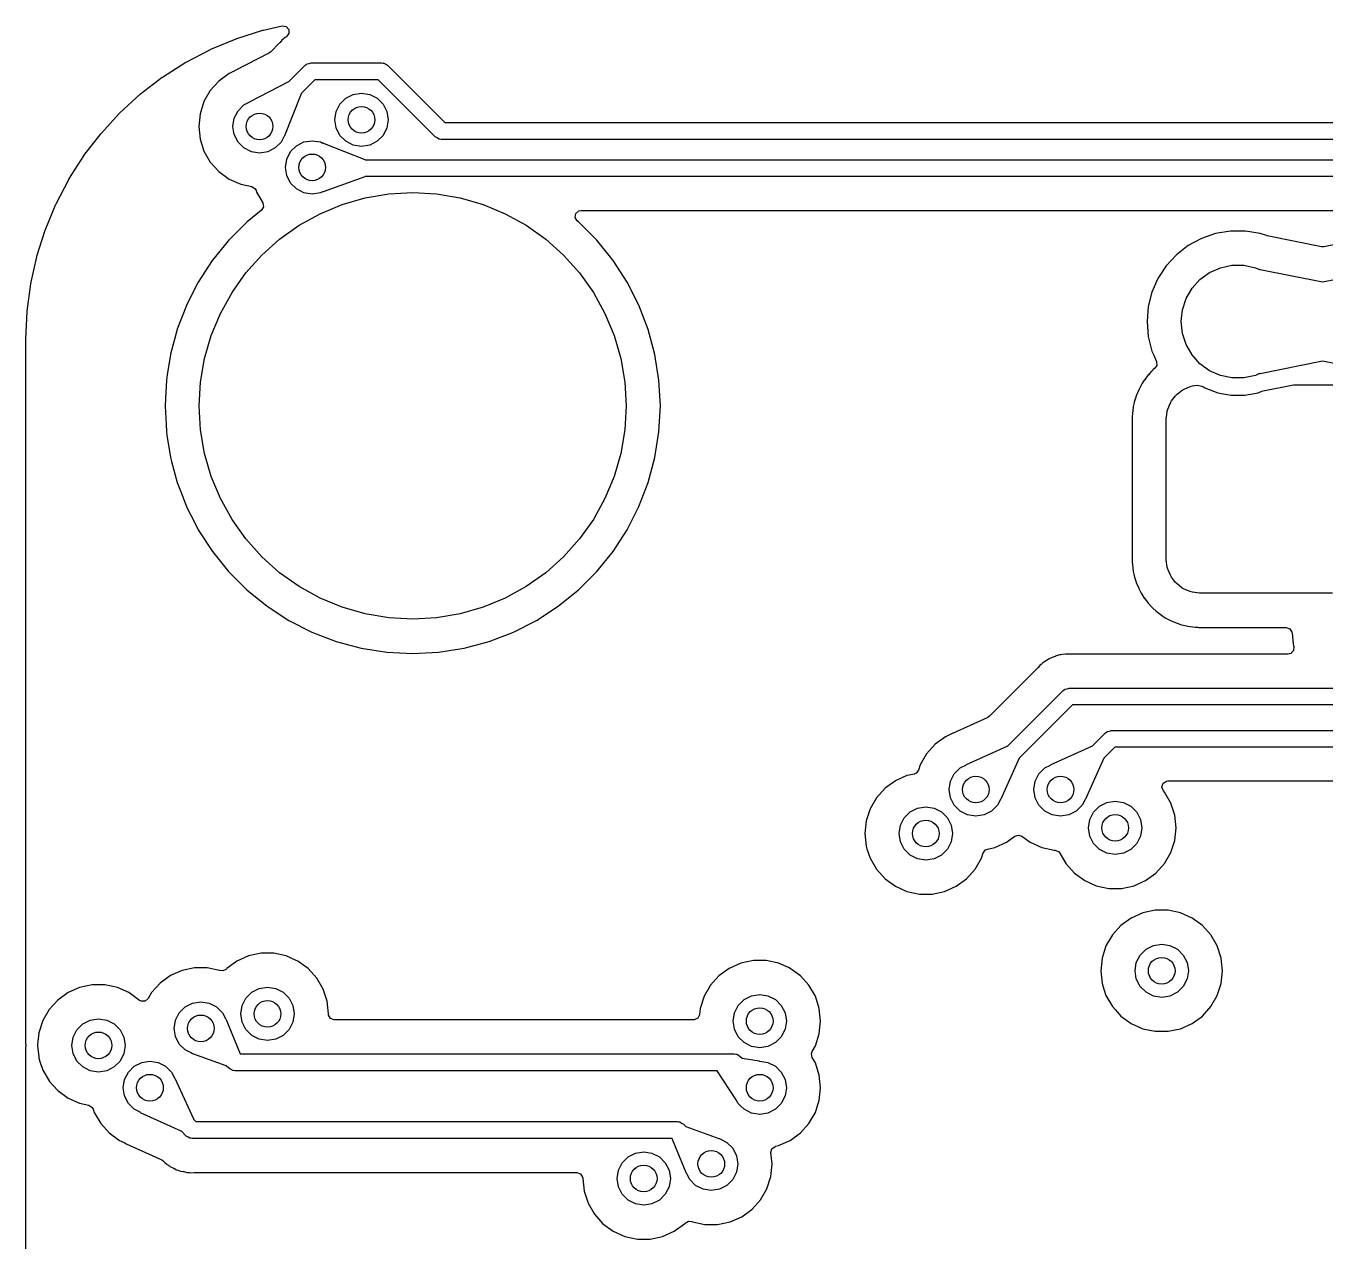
# Model space of a CAD drawing. Extents: x 106.8 to 191.4, y -142.2 to -57.6.
# Drawn here: x 106.76 to 126.24, y -75.93 to -57.71 of the extents above; entities that cross this region are included whole.
import ezdxf

# ---------------------------------------------------------------- set-up
doc = ezdxf.new("R2010")
doc.units = 0
doc.layers.add('BLACK', color=7, linetype='CONTINUOUS')

msp = doc.modelspace()

# ---------------------------------------------------------------- linework, layer by layer
at = {"layer": 'BLACK', "linetype": 'CONTINUOUS'}
for p, q in [((109.924, -57.8974), (110.316, -57.7738)), ((110.316, -57.7738), (110.324, -57.7718)), ((110.324, -57.7718), (110.604, -57.7096)), ((110.604, -57.7096), (110.664, -57.7175)), ((110.664, -57.7175), (110.704, -57.7618)), ((110.707, -57.8219), (110.67, -57.8696)), ((110.704, -57.7618), (110.707, -57.8219)), ((109.537, -58.0573), (109.917, -57.9)), ((109.917, -57.9), (109.924, -57.8974)), ((110.567, -57.9636), (110.429, -58.1021)), ((110.573, -57.9575), (110.567, -57.9636)), ((110.602, -57.922), (110.573, -57.9575)), ((110.621, -57.9082), (110.602, -57.922)), ((110.632, -57.8993), (110.621, -57.9082)), ((110.648, -57.8828), (110.632, -57.8993)), ((110.668, -57.8711), (110.648, -57.8828)), ((110.67, -57.8696), (110.668, -57.8711)), ((109.166, -58.2503), (109.53, -58.0605)), ((109.53, -58.0605), (109.537, -58.0573)), ((110.407, -58.1181), (109.888, -58.3846)), ((110.429, -58.1021), (110.407, -58.1181)), ((108.812, -58.475), (109.159, -58.2542)), ((109.159, -58.2542), (109.166, -58.2503)), ((109.81, -58.4247), (109.655, -58.5369)), ((109.843, -58.4097), (109.81, -58.4247)), ((109.852, -58.4043), (109.843, -58.4097)), ((109.887, -58.3853), (109.852, -58.4045)), ((109.852, -58.4045), (109.852, -58.4043)), ((109.888, -58.3846), (109.887, -58.3853)), ((110.707, -58.5428), (110.951, -58.2991)), ((110.951, -58.2991), (110.969, -58.2855)), ((110.969, -58.2855), (110.972, -58.2821)), ((110.972, -58.2821), (110.975, -58.2813)), ((110.975, -58.2813), (110.98, -58.2774)), ((110.98, -58.2774), (111.011, -58.2708)), ((111.011, -58.2708), (111.041, -58.2619)), ((111.041, -58.2619), (112.095, -58.2619)), ((112.095, -58.2619), (112.117, -58.2651)), ((112.117, -58.2651), (112.122, -58.2648)), ((112.122, -58.2648), (112.124, -58.2661)), ((112.124, -58.2661), (112.131, -58.267)), ((112.131, -58.267), (112.157, -58.284)), ((112.157, -58.284), (112.185, -58.2991)), ((112.185, -58.2991), (113.042, -59.1566)), ((108.48, -58.7296), (108.806, -58.4794)), ((108.806, -58.4794), (108.812, -58.475)), ((109.655, -58.5369), (109.527, -58.6788)), ((110.123, -58.8413), (110.703, -58.5431)), ((110.703, -58.5431), (110.707, -58.5428)), ((111.093, -58.5159), (110.888, -58.7211)), ((112.042, -58.5159), (111.093, -58.5159)), ((112.9, -59.3734), (112.042, -58.5159)), ((108.171, -59.0123), (108.474, -58.7345)), ((108.474, -58.7345), (108.48, -58.7296)), ((109.527, -58.6788), (109.432, -58.8442)), ((110.888, -58.726), (110.64, -59.3578)), ((110.888, -58.7211), (110.888, -58.7217)), ((110.888, -58.7217), (110.888, -58.726)), ((111.47, -58.8808), (111.559, -58.7923)), ((111.559, -58.7923), (111.67, -58.7355)), ((111.67, -58.7355), (111.794, -58.7159)), ((111.794, -58.7159), (111.917, -58.7355)), ((111.917, -58.7355), (112.029, -58.7923)), ((112.029, -58.7923), (112.117, -58.8808)), ((107.888, -59.3207), (108.166, -59.0176)), ((108.166, -59.0176), (108.171, -59.0123)), ((109.373, -59.0259), (109.353, -59.2158)), ((109.432, -58.8442), (109.373, -59.0259)), ((109.886, -59.0922), (109.943, -58.9807)), ((109.943, -58.9807), (110.031, -58.8922)), ((110.031, -58.8922), (110.118, -58.8483)), ((110.118, -58.8472), (110.123, -58.8413)), ((110.118, -58.8483), (110.118, -58.8472)), ((111.394, -59.1159), (111.413, -58.9923)), ((111.413, -58.9923), (111.47, -58.8808)), ((112.117, -58.8808), (112.174, -58.9923)), ((112.174, -58.9923), (112.194, -59.1159)), ((109.353, -59.2158), (109.373, -59.4057)), ((109.867, -59.2158), (109.886, -59.0922)), ((109.886, -59.3394), (109.867, -59.2158)), ((111.413, -59.2395), (111.394, -59.1159)), ((112.194, -59.1159), (112.174, -59.2395)), ((113.042, -59.1566), (148.079, -59.1566)), ((107.633, -59.6527), (107.883, -59.3266)), ((107.883, -59.3266), (107.888, -59.3207)), ((109.373, -59.4057), (109.374, -59.4087)), ((109.374, -59.4087), (109.432, -59.5873)), ((109.943, -59.4509), (109.886, -59.3394)), ((110.634, -59.364), (110.59, -59.4509)), ((110.64, -59.3578), (110.634, -59.364)), ((111.47, -59.351), (111.413, -59.2395)), ((111.559, -59.4395), (111.47, -59.351)), ((112.117, -59.351), (112.029, -59.4395)), ((112.174, -59.2395), (112.117, -59.351)), ((112.927, -59.3885), (112.9, -59.3734)), ((112.954, -59.4055), (112.927, -59.3885)), ((112.96, -59.4064), (112.954, -59.4055)), ((112.963, -59.4077), (112.96, -59.4064)), ((112.967, -59.4074), (112.963, -59.4077)), ((112.99, -59.4106), (112.967, -59.4074)), ((148.132, -59.4106), (112.99, -59.4106)), ((109.432, -59.5873), (109.527, -59.7527)), ((110.031, -59.5394), (109.943, -59.4509)), ((110.143, -59.5962), (110.031, -59.5394)), ((110.266, -59.6158), (110.143, -59.5962)), ((110.39, -59.5962), (110.266, -59.6158)), ((110.502, -59.5394), (110.39, -59.5962)), ((110.59, -59.4509), (110.502, -59.5394)), ((110.675, -59.7063), (110.731, -59.5948)), ((110.731, -59.5948), (110.82, -59.5063)), ((110.82, -59.5063), (110.931, -59.4495)), ((110.931, -59.4495), (111.055, -59.43)), ((111.055, -59.43), (111.179, -59.4495)), ((111.179, -59.4495), (111.209, -59.4652)), ((111.209, -59.4652), (111.21, -59.4647)), ((111.21, -59.4647), (111.219, -59.4646)), ((111.219, -59.4646), (111.235, -59.471)), ((111.235, -59.471), (111.845, -59.7125)), ((111.67, -59.4963), (111.559, -59.4395)), ((111.794, -59.5159), (111.67, -59.4963)), ((111.917, -59.4963), (111.794, -59.5159)), ((112.029, -59.4395), (111.917, -59.4963)), ((107.408, -60.0056), (107.629, -59.6589)), ((107.629, -59.6589), (107.633, -59.6527)), ((109.527, -59.7527), (109.655, -59.8946)), ((110.655, -59.83), (110.675, -59.7063)), ((111.845, -59.7125), (111.848, -59.7154)), ((111.848, -59.7154), (148.444, -59.7154)), ((109.655, -59.8946), (109.81, -60.0069)), ((110.675, -59.9536), (110.655, -59.83)), ((110.731, -60.0651), (110.675, -59.9536)), ((111.845, -59.9722), (111.219, -60.1958)), ((111.849, -59.9694), (111.845, -59.9722)), ((148.496, -59.9694), (111.849, -59.9694)), ((111.849, -59.9694), (111.849, -59.9694)), ((107.214, -60.3769), (107.404, -60.0122)), ((107.404, -60.0122), (107.408, -60.0056)), ((109.81, -60.0069), (109.984, -60.0846)), ((109.984, -60.0846), (110.148, -60.1193)), ((110.148, -60.1193), (110.199, -60.1512)), ((110.199, -60.1512), (110.213, -60.1781)), ((110.213, -60.1781), (110.221, -60.2015)), ((110.82, -60.1536), (110.731, -60.0651)), ((110.931, -60.2104), (110.82, -60.1536)), ((107.054, -60.7635), (107.211, -60.3838)), ((107.211, -60.3838), (107.214, -60.3769)), ((110.221, -60.2015), (110.278, -60.3012)), ((110.278, -60.3012), (110.313, -60.3623)), ((110.313, -60.3623), (110.324, -60.4215)), ((111.055, -60.23), (110.931, -60.2104)), ((111.179, -60.2104), (111.055, -60.23)), ((111.174, -60.5255), (111.505, -60.3882)), ((111.209, -60.1948), (111.179, -60.2104)), ((111.21, -60.1953), (111.209, -60.1948)), ((111.219, -60.1958), (111.21, -60.1953)), ((111.505, -60.3882), (111.85, -60.2888)), ((111.85, -60.2888), (112.204, -60.2287)), ((112.204, -60.2287), (112.562, -60.2086)), ((112.562, -60.2086), (112.92, -60.2287)), ((112.92, -60.2287), (113.274, -60.2888)), ((113.274, -60.2888), (113.619, -60.3882)), ((113.619, -60.3882), (113.951, -60.5255)), ((110.293, -60.4745), (110.079, -60.6474)), ((110.294, -60.4735), (110.293, -60.4745)), ((110.324, -60.4215), (110.294, -60.4735)), ((110.86, -60.6991), (111.174, -60.5255)), ((113.951, -60.5255), (114.265, -60.6991)), ((114.998, -60.5826), (115.007, -60.5232)), ((115.029, -60.6341), (114.998, -60.5826)), ((115.007, -60.5232), (115.053, -60.4837)), ((115.053, -60.4837), (115.084, -60.4779)), ((115.084, -60.4779), (127.457, -60.4779)), ((106.927, -61.1628), (107.051, -60.7707)), ((107.051, -60.7707), (107.054, -60.7635)), ((110.076, -60.6505), (109.804, -60.9221)), ((110.077, -60.6489), (110.076, -60.6505)), ((110.076, -60.6505), (110.076, -60.6505)), ((110.079, -60.6474), (110.077, -60.6489)), ((110.079, -60.6474), (110.079, -60.6474)), ((110.567, -60.9067), (110.86, -60.6991)), ((114.265, -60.6991), (114.557, -60.9067)), ((115.047, -60.6489), (115.029, -60.6341)), ((115.322, -60.9237), (115.047, -60.6489)), ((109.801, -60.9255), (109.559, -61.224)), ((109.802, -60.9237), (109.801, -60.9255)), ((109.801, -60.9255), (109.801, -60.9255)), ((109.804, -60.9221), (109.802, -60.9237)), ((109.804, -60.9221), (109.804, -60.9221)), ((110.299, -61.1459), (110.567, -60.9067)), ((114.557, -60.9067), (114.825, -61.1459)), ((115.566, -61.2258), (115.322, -60.9237)), ((124.39, -60.8953), (124.192, -61.0024)), ((124.602, -60.8222), (124.39, -60.8953)), ((124.825, -60.7851), (124.602, -60.8222)), ((125.05, -60.7851), (124.825, -60.7851)), ((124.825, -60.7851), (124.825, -60.7851)), ((125.272, -60.8222), (125.05, -60.7851)), ((125.05, -60.7851), (125.05, -60.7851)), ((125.366, -60.8547), (125.272, -60.8222)), ((125.378, -60.8577), (125.366, -60.8547)), ((126.19, -61.0215), (125.378, -60.8577)), ((126.986, -60.8679), (126.224, -61.0215)), ((106.925, -61.1701), (106.927, -61.1628)), ((110.06, -61.4134), (110.299, -61.1459)), ((114.825, -61.1459), (115.064, -61.4134)), ((124.014, -61.1407), (123.861, -61.3063)), ((124.192, -61.0024), (124.014, -61.1407)), ((126.224, -61.0215), (126.19, -61.0215)), ((106.836, -61.5714), (106.925, -61.1701)), ((109.556, -61.2277), (109.347, -61.5499)), ((109.558, -61.2258), (109.556, -61.2277)), ((109.556, -61.2277), (109.556, -61.2277)), ((109.559, -61.224), (109.558, -61.2258)), ((109.559, -61.224), (109.559, -61.224)), ((115.778, -61.5518), (115.566, -61.2258)), ((123.861, -61.3063), (123.738, -61.4948)), ((124.512, -61.4075), (124.674, -61.3352)), ((124.674, -61.3352), (124.848, -61.2983)), ((124.848, -61.2983), (125.026, -61.2983)), ((125.026, -61.2983), (125.2, -61.3352)), ((125.2, -61.3352), (125.263, -61.3632)), ((125.263, -61.3632), (125.265, -61.3609)), ((125.265, -61.3609), (125.272, -61.3602)), ((125.272, -61.3602), (126.207, -61.5489)), ((126.207, -61.5489), (127.142, -61.3602)), ((109.345, -61.5539), (109.171, -61.8961)), ((109.346, -61.5518), (109.345, -61.5538)), ((109.345, -61.5538), (109.345, -61.5539)), ((109.347, -61.5499), (109.346, -61.5518)), ((109.347, -61.5499), (109.347, -61.5499)), ((109.853, -61.7061), (110.06, -61.4134)), ((115.064, -61.4134), (115.272, -61.7061)), ((115.955, -61.8981), (115.778, -61.5518)), ((123.738, -61.4948), (123.648, -61.701)), ((124.249, -61.644), (124.368, -61.5119)), ((124.368, -61.5119), (124.512, -61.4075)), ((106.781, -61.9865), (106.835, -61.579)), ((106.835, -61.579), (106.836, -61.5714)), ((109.679, -62.0202), (109.853, -61.7061)), ((115.272, -61.7061), (115.445, -62.0202)), ((123.648, -61.701), (123.593, -61.9192)), ((124.161, -61.7979), (124.249, -61.644)), ((109.169, -61.9003), (109.031, -62.2589)), ((109.17, -61.8981), (109.169, -61.9003)), ((109.169, -61.9003), (109.169, -61.9003)), ((109.171, -61.8961), (109.17, -61.8981)), ((109.171, -61.8961), (109.171, -61.8961)), ((116.094, -62.261), (115.955, -61.8981)), ((123.593, -61.9192), (123.574, -62.1436)), ((124.106, -61.9669), (124.161, -61.7979)), ((106.763, -62.4067), (106.781, -61.9941)), ((106.781, -61.9941), (106.781, -61.9865)), ((109.542, -62.3517), (109.679, -62.0202)), ((115.445, -62.0202), (115.583, -62.3517)), ((124.087, -62.1436), (124.106, -61.9669)), ((109.03, -62.2633), (108.93, -62.6343)), ((109.031, -62.2589), (109.03, -62.261)), ((109.03, -62.261), (109.03, -62.2633)), ((109.03, -62.2633), (109.03, -62.2633)), ((109.031, -62.2589), (109.031, -62.2589)), ((116.195, -62.6365), (116.094, -62.261)), ((123.574, -62.1436), (123.593, -62.368)), ((124.106, -62.3203), (124.087, -62.1436)), ((124.161, -62.4893), (124.106, -62.3203)), ((106.763, -62.4105), (106.763, -62.4067)), ((106.763, -72.9795), (106.763, -62.4105)), ((109.442, -62.6965), (109.542, -62.3517)), ((115.583, -62.3517), (115.682, -62.6965)), ((123.593, -62.368), (123.648, -62.5862)), ((124.249, -62.6432), (124.161, -62.4893)), ((108.929, -62.6388), (108.881, -62.9429)), ((108.93, -62.6365), (108.929, -62.6388)), ((108.929, -62.6388), (108.929, -62.6388)), ((108.93, -62.6343), (108.93, -62.6343)), ((108.93, -62.6343), (108.93, -62.6365)), ((109.382, -63.0503), (109.442, -62.6965)), ((115.682, -62.6965), (115.742, -63.0503)), ((116.255, -63.0204), (116.195, -62.6365)), ((123.648, -62.5862), (123.648, -62.5862)), ((123.648, -62.5862), (123.648, -62.5862)), ((123.648, -62.5862), (123.671, -62.6388)), ((123.671, -62.6388), (123.715, -62.74)), ((124.368, -62.7753), (124.249, -62.6432)), ((123.637, -62.8935), (123.594, -62.9419)), ((123.638, -62.8924), (123.637, -62.8935)), ((123.637, -62.8935), (123.637, -62.8935)), ((123.639, -62.8914), (123.638, -62.8924)), ((123.66, -62.8702), (123.639, -62.8914)), ((123.639, -62.8914), (123.639, -62.8914)), ((123.661, -62.8692), (123.66, -62.8702)), ((123.66, -62.8702), (123.66, -62.8702)), ((123.693, -62.8413), (123.661, -62.8692)), ((123.719, -62.8), (123.693, -62.8413)), ((123.715, -62.74), (123.719, -62.8)), ((124.512, -62.8797), (124.368, -62.7753)), ((124.674, -62.952), (124.512, -62.8797)), ((126.207, -62.7383), (125.272, -62.927)), ((127.142, -62.927), (126.207, -62.7383)), ((108.869, -63.0227), (108.854, -63.2975)), ((108.881, -62.9429), (108.869, -63.0204)), ((108.869, -63.0204), (108.869, -63.0227)), ((108.869, -63.0227), (108.869, -63.0227)), ((109.362, -63.4086), (109.382, -63.0503)), ((115.742, -63.0503), (115.762, -63.4086)), ((116.276, -63.4086), (116.255, -63.0204)), ((123.479, -63.1062), (123.449, -63.1664)), ((123.48, -63.1049), (123.479, -63.1062)), ((123.495, -63.0789), (123.48, -63.1049)), ((123.48, -63.1049), (123.48, -63.1049)), ((123.496, -63.0777), (123.495, -63.0789)), ((123.495, -63.0789), (123.495, -63.0789)), ((123.532, -63.023), (123.496, -63.0765)), ((123.496, -63.0765), (123.496, -63.0765)), ((123.496, -63.0765), (123.496, -63.0777)), ((123.533, -63.0218), (123.532, -63.023)), ((123.532, -63.023), (123.532, -63.023)), ((123.534, -63.0207), (123.533, -63.0218)), ((123.593, -62.9441), (123.534, -63.0207)), ((123.534, -63.0207), (123.534, -63.0207)), ((123.594, -62.9419), (123.593, -62.9429)), ((123.593, -62.9429), (123.593, -62.944)), ((123.593, -62.944), (123.593, -62.9441)), ((123.594, -62.9419), (123.594, -62.9419)), ((124.223, -63.1173), (124.255, -63.1087)), ((124.255, -63.1087), (124.328, -63.0991)), ((124.328, -63.0991), (124.398, -63.1101)), ((124.398, -63.1101), (124.411, -63.1169)), ((124.848, -62.9889), (124.674, -62.952)), ((125.026, -62.9889), (124.848, -62.9889)), ((125.2, -62.952), (125.026, -62.9889)), ((125.262, -62.9242), (125.2, -62.952)), ((125.263, -62.9253), (125.262, -62.9242)), ((125.272, -62.927), (125.263, -62.9253)), ((125.318, -63.1823), (125.746, -63.0961)), ((125.746, -63.0961), (125.771, -63.0936)), ((125.771, -63.0936), (126.643, -63.0936)), ((108.854, -63.2975), (108.849, -63.4086)), ((123.411, -63.2597), (123.39, -63.3205)), ((123.412, -63.257), (123.411, -63.2583)), ((123.411, -63.2583), (123.411, -63.2596)), ((123.411, -63.2596), (123.411, -63.2597)), ((123.449, -63.1677), (123.412, -63.257)), ((123.412, -63.257), (123.412, -63.257)), ((123.449, -63.1664), (123.449, -63.1677)), ((123.449, -63.1677), (123.449, -63.1677)), ((123.94, -63.3344), (124.001, -63.2555)), ((124.001, -63.2555), (124.024, -63.2323)), ((124.024, -63.2323), (124.103, -63.1718)), ((124.103, -63.1718), (124.131, -63.1553)), ((124.131, -63.1553), (124.223, -63.1173)), ((124.411, -63.1169), (124.443, -63.1365)), ((124.443, -63.1365), (124.634, -63.2105)), ((124.634, -63.2105), (124.835, -63.2481)), ((124.835, -63.2481), (124.835, -63.2481)), ((124.835, -63.2481), (125.039, -63.2481)), ((125.039, -63.2481), (125.241, -63.2105)), ((125.039, -63.2481), (125.039, -63.2481)), ((125.241, -63.2105), (125.298, -63.1883)), ((125.298, -63.1883), (125.318, -63.1823)), ((108.849, -63.4086), (108.849, -63.4109)), ((108.849, -63.4109), (108.863, -63.6807)), ((109.382, -63.7669), (109.362, -63.4086)), ((115.762, -63.4086), (115.742, -63.7669)), ((116.255, -63.7968), (116.276, -63.4086)), ((123.368, -63.421), (123.354, -63.5264)), ((123.381, -63.3551), (123.368, -63.4181)), ((123.368, -63.4181), (123.368, -63.4182)), ((123.368, -63.4182), (123.368, -63.4195)), ((123.368, -63.4195), (123.368, -63.4209)), ((123.368, -63.4209), (123.368, -63.421)), ((123.382, -63.3523), (123.381, -63.3537)), ((123.381, -63.3537), (123.381, -63.3551)), ((123.381, -63.3551), (123.381, -63.3551)), ((123.389, -63.3233), (123.382, -63.3523)), ((123.382, -63.3523), (123.382, -63.3523)), ((123.39, -63.3219), (123.389, -63.3233)), ((123.389, -63.3233), (123.389, -63.3233)), ((123.39, -63.3205), (123.39, -63.3205)), ((123.39, -63.3205), (123.39, -63.3219)), ((123.865, -63.5791), (123.877, -63.4866)), ((123.877, -63.4866), (123.886, -63.4548)), ((123.886, -63.4548), (123.924, -63.3629)), ((123.924, -63.3629), (123.94, -63.3344)), ((108.863, -63.6807), (108.869, -63.7968)), ((123.35, -63.5777), (123.349, -63.6099)), ((123.349, -63.6099), (123.349, -63.6113)), ((123.349, -63.6113), (123.349, -65.7015)), ((123.351, -63.5613), (123.35, -63.5763)), ((123.35, -63.5763), (123.35, -63.5777)), ((123.354, -63.5278), (123.351, -63.5598)), ((123.351, -63.5598), (123.351, -63.5613)), ((123.354, -63.5264), (123.354, -63.5278)), ((123.862, -63.6099), (123.863, -63.5934)), ((123.862, -64.6836), (123.862, -63.6099)), ((123.863, -63.5934), (123.865, -63.5791)), ((108.869, -63.7968), (108.869, -63.799)), ((108.869, -63.799), (108.869, -63.799)), ((108.869, -63.799), (108.877, -63.8463)), ((108.877, -63.8463), (108.93, -64.1807)), ((109.442, -64.1207), (109.382, -63.7669)), ((115.742, -63.7669), (115.682, -64.1207)), ((116.195, -64.1807), (116.255, -63.7968)), ((108.93, -64.1807), (108.93, -64.1829)), ((108.93, -64.1829), (108.93, -64.1829)), ((108.93, -64.1829), (108.946, -64.241)), ((108.946, -64.241), (109.03, -64.5562)), ((109.542, -64.4655), (109.442, -64.1207)), ((115.682, -64.1207), (115.583, -64.4655)), ((116.094, -64.5562), (116.195, -64.1807)), ((109.679, -64.797), (109.542, -64.4655)), ((115.583, -64.4655), (115.445, -64.797)), ((109.03, -64.5562), (109.031, -64.5583)), ((109.031, -64.5583), (109.031, -64.5583)), ((109.031, -64.5583), (109.079, -64.6836)), ((115.955, -64.9191), (116.094, -64.5562)), ((109.079, -64.6836), (109.17, -64.9191)), ((109.853, -65.1111), (109.679, -64.797)), ((115.445, -64.797), (115.272, -65.1111)), ((123.862, -65.7015), (123.862, -64.6836)), ((109.17, -64.9191), (109.171, -64.9211)), ((109.171, -64.9211), (109.171, -64.9211)), ((109.171, -64.9211), (109.298, -65.1702)), ((115.778, -65.2654), (115.955, -64.9191)), ((109.298, -65.1702), (109.346, -65.2654)), ((110.06, -65.4038), (109.853, -65.1111)), ((115.272, -65.1111), (115.064, -65.4038)), ((109.346, -65.2654), (109.558, -65.5914)), ((110.299, -65.6713), (110.06, -65.4038)), ((115.064, -65.4038), (114.825, -65.6713)), ((115.566, -65.5914), (115.778, -65.2654)), ((109.558, -65.5914), (109.802, -65.8935)), ((115.322, -65.8935), (115.566, -65.5914)), ((110.567, -65.9105), (110.299, -65.6713)), ((114.825, -65.6713), (114.557, -65.9105)), ((123.349, -65.7015), (123.349, -65.703)), ((123.349, -65.703), (123.35, -65.7351)), ((123.35, -65.7351), (123.35, -65.7366)), ((123.35, -65.7366), (123.351, -65.7516)), ((123.351, -65.7516), (123.351, -65.753)), ((123.351, -65.753), (123.354, -65.785)), ((123.354, -65.785), (123.354, -65.7864)), ((123.354, -65.7864), (123.368, -65.8904)), ((123.863, -65.718), (123.862, -65.7015)), ((123.877, -65.8248), (123.863, -65.718)), ((123.886, -65.8566), (123.877, -65.8248)), ((109.802, -65.8935), (110.077, -66.1683)), ((110.86, -66.1181), (110.567, -65.9105)), ((114.557, -65.9105), (114.265, -66.1181)), ((115.047, -66.1683), (115.322, -65.8935)), ((123.368, -65.8904), (123.368, -65.8904)), ((123.368, -65.8904), (123.368, -65.8919)), ((123.368, -65.8919), (123.368, -65.8933)), ((123.368, -65.8933), (123.368, -65.8933)), ((123.368, -65.8933), (123.376, -65.9319)), ((123.376, -65.9319), (123.381, -65.9577)), ((123.381, -65.9577), (123.39, -65.9895)), ((123.39, -65.9895), (123.39, -65.9909)), ((123.39, -65.9909), (123.39, -65.9909)), ((123.39, -65.9909), (123.411, -66.0517)), ((123.924, -65.9485), (123.886, -65.8566)), ((123.94, -65.977), (123.924, -65.9485)), ((124.001, -66.0559), (123.94, -65.977)), ((110.077, -66.1683), (110.379, -66.413)), ((111.174, -66.2917), (110.86, -66.1181)), ((114.265, -66.1181), (113.951, -66.2917)), ((114.745, -66.413), (115.047, -66.1683)), ((123.411, -66.0517), (123.411, -66.0517)), ((123.411, -66.0517), (123.411, -66.0531)), ((123.411, -66.0531), (123.412, -66.0544)), ((123.412, -66.0544), (123.412, -66.0544)), ((123.412, -66.0544), (123.449, -66.1436)), ((123.449, -66.1436), (123.449, -66.1437)), ((123.449, -66.1437), (123.449, -66.145)), ((123.449, -66.145), (123.479, -66.2052)), ((123.479, -66.2052), (123.48, -66.2065)), ((123.48, -66.2065), (123.48, -66.2065)), ((123.48, -66.2065), (123.486, -66.2171)), ((123.486, -66.2171), (123.496, -66.2337)), ((123.496, -66.2337), (123.533, -66.2896)), ((124.024, -66.0791), (124.001, -66.0559)), ((124.103, -66.1396), (124.024, -66.0791)), ((124.131, -66.1561), (124.103, -66.1396)), ((124.223, -66.1941), (124.131, -66.1561)), ((124.255, -66.2027), (124.223, -66.1941)), ((124.362, -66.2167), (124.255, -66.2027)), ((124.378, -66.2178), (124.362, -66.2167)), ((126.357, -66.2178), (124.378, -66.2178)), ((110.379, -66.413), (110.705, -66.6247)), ((111.505, -66.429), (111.174, -66.2917)), ((113.951, -66.2917), (113.619, -66.429)), ((114.419, -66.6247), (114.745, -66.413)), ((123.533, -66.2896), (123.534, -66.2907)), ((123.534, -66.2907), (123.534, -66.2907)), ((123.534, -66.2907), (123.593, -66.3673)), ((123.593, -66.3673), (123.593, -66.3685)), ((123.593, -66.3685), (123.594, -66.3695)), ((123.594, -66.3695), (123.594, -66.3695)), ((123.594, -66.3695), (123.637, -66.4179)), ((123.637, -66.4179), (123.638, -66.419)), ((123.638, -66.419), (123.661, -66.4422)), ((111.85, -66.5284), (111.505, -66.429)), ((112.204, -66.5885), (111.85, -66.5284)), ((112.562, -66.6086), (112.204, -66.5885)), ((112.92, -66.5885), (112.562, -66.6086)), ((113.274, -66.5284), (112.92, -66.5885)), ((113.619, -66.429), (113.274, -66.5284)), ((123.661, -66.4422), (123.662, -66.4432)), ((123.662, -66.4432), (123.662, -66.4432)), ((123.662, -66.4432), (123.71, -66.4855)), ((123.71, -66.4855), (123.71, -66.4856)), ((123.71, -66.4856), (123.711, -66.4865)), ((123.711, -66.4865), (123.79, -66.547)), ((123.79, -66.547), (123.846, -66.5843)), ((123.846, -66.5843), (123.875, -66.6008)), ((123.875, -66.6008), (123.935, -66.6305)), ((110.705, -66.6247), (111.052, -66.8011)), ((111.052, -66.8011), (111.415, -66.9404)), ((113.71, -66.9404), (114.073, -66.8011)), ((114.073, -66.8011), (114.419, -66.6247)), ((123.935, -66.6305), (124.027, -66.6686)), ((124.027, -66.6686), (124.09, -66.6901)), ((124.09, -66.6901), (124.122, -66.6987)), ((124.122, -66.6987), (124.188, -66.7118)), ((124.188, -66.7118), (124.294, -66.7257)), ((124.294, -66.7257), (124.295, -66.7258)), ((124.295, -66.7258), (124.296, -66.726)), ((124.296, -66.726), (124.328, -66.7291)), ((124.328, -66.7291), (124.33, -66.7292)), ((124.33, -66.7292), (124.345, -66.7302)), ((124.345, -66.7302), (124.346, -66.7303)), ((124.346, -66.7303), (124.378, -66.7313)), ((124.378, -66.7313), (124.38, -66.7313)), ((124.38, -66.7313), (125.662, -66.7313)), ((125.662, -66.7313), (125.718, -66.7519)), ((125.718, -66.7519), (125.748, -66.8039)), ((125.748, -66.8039), (125.749, -66.81)), ((125.749, -66.81), (125.749, -66.8128)), ((125.749, -66.8128), (125.749, -66.8128)), ((125.749, -66.8128), (125.767, -66.9827)), ((111.415, -66.9404), (111.79, -67.041)), ((113.334, -67.041), (113.71, -66.9404)), ((125.767, -66.9827), (125.769, -67.0027)), ((125.769, -67.0027), (125.774, -67.017)), ((111.79, -67.041), (112.174, -67.1018)), ((112.174, -67.1018), (112.562, -67.1222)), ((112.562, -67.1222), (112.95, -67.1018)), ((112.95, -67.1018), (113.334, -67.041)), ((122.097, -67.206), (122.06, -67.2331)), ((122.119, -67.1975), (122.097, -67.206)), ((122.131, -67.1914), (122.119, -67.1975)), ((122.152, -67.1796), (122.131, -67.1914)), ((122.196, -67.1667), (122.152, -67.1796)), ((122.204, -67.1641), (122.196, -67.1667)), ((122.246, -67.1471), (122.204, -67.1641)), ((122.269, -67.1442), (122.246, -67.1471)), ((122.283, -67.1414), (122.269, -67.1442)), ((122.305, -67.1349), (122.283, -67.1414)), ((122.351, -67.1335), (122.305, -67.1349)), ((122.359, -67.1328), (122.351, -67.1335)), ((122.363, -67.1324), (122.359, -67.1328)), ((122.365, -67.1321), (122.363, -67.1324)), ((122.363, -67.1324), (122.363, -67.1324)), ((122.394, -67.1321), (122.365, -67.1321)), ((122.397, -67.1321), (122.394, -67.1321)), ((122.402, -67.1319), (122.397, -67.1321)), ((122.465, -67.1299), (122.402, -67.1319)), ((122.466, -67.13), (122.465, -67.1299)), ((122.465, -67.1299), (122.465, -67.1299)), ((122.485, -67.1321), (122.466, -67.13)), ((125.69, -67.1321), (122.485, -67.1321)), ((125.732, -67.1218), (125.69, -67.1321)), ((125.772, -67.0771), (125.732, -67.1218)), ((125.774, -67.017), (125.772, -67.0771)), ((121.933, -67.3417), (121.213, -68.0619)), ((121.939, -67.3356), (121.933, -67.3417)), ((121.968, -67.3001), (121.939, -67.3356)), ((121.987, -67.2865), (121.968, -67.3001)), ((121.997, -67.2775), (121.987, -67.2865)), ((122.014, -67.2611), (121.997, -67.2775)), ((122.053, -67.2376), (122.014, -67.2611)), ((122.06, -67.2331), (122.053, -67.2376)), ((121.482, -68.5117), (122.317, -67.6772)), ((122.317, -67.6772), (122.335, -67.6638)), ((122.335, -67.6638), (122.338, -67.6604)), ((122.338, -67.6604), (122.34, -67.6597)), ((122.34, -67.6597), (122.345, -67.6559)), ((122.345, -67.6559), (122.375, -67.6493)), ((122.375, -67.6493), (122.405, -67.6406)), ((122.405, -67.6406), (126.833, -67.6406)), ((122.457, -67.8906), (121.66, -68.6877)), ((127.104, -67.8906), (122.457, -67.8906)), ((121.187, -68.0799), (120.655, -68.32)), ((121.213, -68.0619), (121.187, -68.0799)), ((120.551, -68.3715), (120.397, -68.4837)), ((120.594, -68.3523), (120.551, -68.3715)), ((120.612, -68.3416), (120.594, -68.3523)), ((120.613, -68.3413), (120.612, -68.3416)), ((120.653, -68.3208), (120.613, -68.3413)), ((120.654, -68.3204), (120.653, -68.3208)), ((120.653, -68.3208), (120.653, -68.3208)), ((120.655, -68.32), (120.654, -68.3204)), ((120.655, -68.32), (120.655, -68.32)), ((122.752, -68.5117), (122.952, -68.3122)), ((122.952, -68.3122), (122.97, -68.2988)), ((122.97, -68.2988), (122.973, -68.2954)), ((122.973, -68.2954), (122.975, -68.2947)), ((122.975, -68.2947), (122.98, -68.2909)), ((122.98, -68.2909), (123.01, -68.2843)), ((123.01, -68.2843), (123.04, -68.2756)), ((123.04, -68.2756), (129.084, -68.2756)), ((120.397, -68.4837), (120.269, -68.6257)), ((120.865, -68.7884), (121.478, -68.5119)), ((121.478, -68.5119), (121.482, -68.5117)), ((122.135, -68.7884), (122.748, -68.5119)), ((122.748, -68.5119), (122.752, -68.5117)), ((123.092, -68.5256), (122.93, -68.6877)), ((129.136, -68.5256), (123.092, -68.5256)), ((120.269, -68.6257), (120.174, -68.791)), ((121.659, -68.6927), (121.382, -69.3054)), ((121.66, -68.6879), (121.659, -68.6927)), ((121.66, -68.6877), (121.66, -68.6879)), ((122.929, -68.6927), (122.652, -69.3054)), ((122.93, -68.6879), (122.929, -68.6927)), ((122.93, -68.6877), (122.93, -68.6879)), ((119.974, -68.9526), (119.898, -68.9866)), ((120.009, -68.9452), (119.974, -68.9526)), ((120.082, -68.9296), (120.009, -68.9452)), ((120.111, -68.9182), (120.082, -68.9296)), ((120.148, -68.8708), (120.111, -68.9182)), ((120.174, -68.791), (120.148, -68.8708)), ((120.628, -69.039), (120.684, -68.9275)), ((120.684, -68.9275), (120.773, -68.839)), ((120.773, -68.839), (120.859, -68.795)), ((120.859, -68.7946), (120.865, -68.7884)), ((120.859, -68.795), (120.859, -68.7946)), ((121.898, -69.039), (121.954, -68.9275)), ((121.954, -68.9275), (122.043, -68.839)), ((122.043, -68.839), (122.129, -68.795)), ((122.129, -68.7946), (122.135, -68.7884)), ((122.129, -68.795), (122.129, -68.7946)), ((119.645, -69.1425), (119.517, -69.2845)), ((119.8, -69.0303), (119.645, -69.1425)), ((119.898, -68.9866), (119.8, -69.0303)), ((120.608, -69.1626), (120.628, -69.039)), ((121.878, -69.1626), (121.898, -69.039)), ((123.796, -69.1251), (123.815, -69.0679)), ((123.819, -69.1808), (123.796, -69.1251)), ((123.815, -69.0679), (123.866, -69.036)), ((123.866, -69.036), (123.884, -69.0341)), ((123.884, -69.0341), (129.056, -69.0341)), ((119.517, -69.2845), (119.422, -69.4498)), ((120.628, -69.2862), (120.608, -69.1626)), ((120.684, -69.3977), (120.628, -69.2862)), ((121.376, -69.3115), (121.332, -69.3977)), ((121.382, -69.3054), (121.376, -69.3115)), ((121.376, -69.3115), (121.376, -69.3115)), ((121.898, -69.2862), (121.878, -69.1626)), ((121.954, -69.3977), (121.898, -69.2862)), ((122.646, -69.3115), (122.602, -69.3977)), ((122.652, -69.3054), (122.646, -69.3115)), ((122.646, -69.3115), (122.646, -69.3115)), ((122.973, -69.356), (123.096, -69.3364)), ((123.096, -69.3364), (123.22, -69.356)), ((123.836, -69.1995), (123.819, -69.1808)), ((123.931, -69.3649), (123.836, -69.1995)), ((119.422, -69.4498), (119.363, -69.6315)), ((119.933, -69.5863), (120.021, -69.4978)), ((120.021, -69.4978), (120.133, -69.441)), ((120.133, -69.441), (120.256, -69.4214)), ((120.256, -69.4214), (120.38, -69.441)), ((120.38, -69.441), (120.492, -69.4978)), ((120.492, -69.4978), (120.58, -69.5863)), ((120.773, -69.4862), (120.684, -69.3977)), ((120.884, -69.543), (120.773, -69.4862)), ((121.008, -69.5626), (120.884, -69.543)), ((121.132, -69.543), (121.008, -69.5626)), ((121.243, -69.4862), (121.132, -69.543)), ((121.332, -69.3977), (121.243, -69.4862)), ((122.043, -69.4862), (121.954, -69.3977)), ((122.154, -69.543), (122.043, -69.4862)), ((122.278, -69.5626), (122.154, -69.543)), ((122.402, -69.543), (122.278, -69.5626)), ((122.513, -69.4862), (122.402, -69.543)), ((122.602, -69.3977), (122.513, -69.4862)), ((122.716, -69.6128), (122.773, -69.5013)), ((122.773, -69.5013), (122.861, -69.4128)), ((122.861, -69.4128), (122.973, -69.356)), ((123.22, -69.356), (123.332, -69.4128)), ((123.332, -69.4128), (123.42, -69.5013)), ((123.42, -69.5013), (123.477, -69.6128)), ((123.99, -69.5465), (123.931, -69.3649)), ((119.363, -69.6315), (119.343, -69.8214)), ((119.856, -69.8214), (119.876, -69.6978)), ((119.876, -69.6978), (119.933, -69.5863)), ((120.58, -69.5863), (120.637, -69.6978)), ((120.637, -69.6978), (120.656, -69.8214)), ((122.696, -69.7364), (122.716, -69.6128)), ((122.716, -69.86), (122.696, -69.7364)), ((123.477, -69.6128), (123.496, -69.7364)), ((123.496, -69.7364), (123.477, -69.86)), ((124.01, -69.7364), (123.99, -69.5465)), ((123.99, -69.9263), (124.01, -69.7364)), ((119.343, -69.8214), (119.363, -70.0113)), ((119.876, -69.945), (119.856, -69.8214)), ((120.656, -69.8214), (120.637, -69.945)), ((121.465, -69.9537), (121.591, -69.8618)), ((121.591, -69.8618), (121.649, -69.8452)), ((121.649, -69.8452), (121.695, -69.8618)), ((121.695, -69.8618), (121.821, -69.9537)), ((122.773, -69.9715), (122.716, -69.86)), ((123.477, -69.86), (123.42, -69.9715)), ((123.931, -70.108), (123.99, -69.9263)), ((119.363, -70.0113), (119.375, -70.0497)), ((119.375, -70.0497), (119.422, -70.193)), ((119.933, -70.0565), (119.876, -69.945)), ((120.021, -70.145), (119.933, -70.0565)), ((120.58, -70.0565), (120.492, -70.145)), ((120.637, -69.945), (120.58, -70.0565)), ((121.091, -70.193), (121.117, -70.1132)), ((121.117, -70.1132), (121.154, -70.0658)), ((121.154, -70.0658), (121.182, -70.0544)), ((121.182, -70.0544), (121.29, -70.0314)), ((121.29, -70.0314), (121.465, -69.9537)), ((121.821, -69.9537), (121.821, -69.9537)), ((121.821, -69.9537), (121.821, -69.9537)), ((121.821, -69.9537), (121.996, -70.0314)), ((121.996, -70.0314), (122.183, -70.0711)), ((122.183, -70.0711), (122.19, -70.0711)), ((122.19, -70.0711), (122.246, -70.0917)), ((122.246, -70.0917), (122.266, -70.115)), ((122.266, -70.115), (122.357, -70.2734)), ((122.861, -70.06), (122.773, -69.9715)), ((122.973, -70.1168), (122.861, -70.06)), ((123.096, -70.1364), (122.973, -70.1168)), ((123.22, -70.1168), (123.096, -70.1364)), ((123.332, -70.06), (123.22, -70.1168)), ((123.42, -69.9715), (123.332, -70.06)), ((123.836, -70.2734), (123.931, -70.108)), ((119.422, -70.193), (119.517, -70.3583)), ((120.133, -70.2018), (120.021, -70.145)), ((120.256, -70.2214), (120.133, -70.2018)), ((120.38, -70.2018), (120.256, -70.2214)), ((120.492, -70.145), (120.38, -70.2018)), ((120.995, -70.3583), (121.091, -70.193)), ((122.357, -70.2734), (122.485, -70.4153)), ((123.708, -70.4153), (123.836, -70.2734)), ((119.517, -70.3583), (119.645, -70.5003)), ((119.645, -70.5003), (119.8, -70.6125)), ((120.713, -70.6125), (120.868, -70.5003)), ((120.868, -70.5003), (120.995, -70.3583)), ((122.485, -70.4153), (122.64, -70.5275)), ((123.553, -70.5275), (123.708, -70.4153)), ((119.8, -70.6125), (119.974, -70.6902)), ((119.974, -70.6902), (120.161, -70.7299)), ((120.352, -70.7299), (120.539, -70.6902)), ((120.539, -70.6902), (120.713, -70.6125)), ((122.64, -70.5275), (122.814, -70.6052)), ((122.814, -70.6052), (123.001, -70.6449)), ((123.001, -70.6449), (123.192, -70.6449)), ((123.192, -70.6449), (123.379, -70.6052)), ((123.379, -70.6052), (123.421, -70.5866)), ((123.421, -70.5866), (123.553, -70.5275)), ((120.161, -70.7299), (120.352, -70.7299)), ((123.337, -71.089), (123.183, -71.2012)), ((123.512, -71.0113), (123.337, -71.089)), ((123.698, -70.9716), (123.512, -71.0113)), ((123.889, -70.9716), (123.698, -70.9716)), ((124.076, -71.0113), (123.889, -70.9716)), ((124.251, -71.089), (124.076, -71.0113)), ((124.076, -71.0113), (124.076, -71.0113)), ((124.405, -71.2012), (124.251, -71.089)), ((123.183, -71.2012), (123.055, -71.3432)), ((124.533, -71.3432), (124.405, -71.2012)), ((123.055, -71.3432), (122.959, -71.5085)), ((123.67, -71.4997), (123.794, -71.4801)), ((123.794, -71.4801), (123.918, -71.4997)), ((124.628, -71.5085), (124.533, -71.3432)), ((110.102, -71.6583), (109.927, -71.736)), ((110.289, -71.6186), (110.102, -71.6583)), ((110.48, -71.6186), (110.289, -71.6186)), ((110.666, -71.6583), (110.48, -71.6186)), ((110.815, -71.7243), (110.666, -71.6583)), ((122.959, -71.5085), (122.9, -71.6902)), ((123.413, -71.7565), (123.47, -71.645)), ((123.47, -71.645), (123.559, -71.5565)), ((123.559, -71.5565), (123.67, -71.4997)), ((123.918, -71.4997), (124.029, -71.5565)), ((124.029, -71.5565), (124.118, -71.645)), ((124.118, -71.645), (124.174, -71.7565)), ((124.687, -71.6902), (124.628, -71.5085)), ((109.103, -71.8758), (108.928, -71.9535)), ((109.29, -71.8361), (109.103, -71.8758)), ((109.481, -71.8361), (109.29, -71.8361)), ((109.667, -71.8758), (109.481, -71.8361)), ((109.676, -71.8777), (109.667, -71.8758)), ((109.667, -71.8758), (109.667, -71.8758)), ((109.677, -71.8769), (109.676, -71.8777)), ((109.715, -71.8822), (109.677, -71.8769)), ((109.768, -71.854), (109.715, -71.8822)), ((109.773, -71.8482), (109.768, -71.854)), ((109.927, -71.736), (109.773, -71.8482)), ((110.841, -71.736), (110.815, -71.7243)), ((110.995, -71.8482), (110.841, -71.736)), ((111.123, -71.9902), (110.995, -71.8482)), ((117.309, -71.8439), (117.155, -71.9562)), ((117.484, -71.7662), (117.309, -71.8439)), ((117.671, -71.7265), (117.484, -71.7662)), ((117.862, -71.7265), (117.671, -71.7265)), ((118.048, -71.7662), (117.862, -71.7265)), ((118.197, -71.8325), (118.048, -71.7662)), ((118.223, -71.8439), (118.197, -71.8325)), ((118.273, -71.8801), (118.223, -71.8439)), ((118.377, -71.9562), (118.273, -71.8801)), ((122.9, -71.6902), (122.88, -71.8801)), ((122.88, -71.8801), (122.9, -72.07)), ((123.394, -71.8801), (123.413, -71.7565)), ((123.413, -72.0037), (123.394, -71.8801)), ((124.174, -71.7565), (124.194, -71.8801)), ((124.194, -71.8801), (124.174, -72.0037)), ((124.707, -71.8801), (124.687, -71.6902)), ((124.687, -72.07), (124.707, -71.8801)), ((108.774, -72.0657), (108.646, -72.2077)), ((108.928, -71.9535), (108.774, -72.0657)), ((111.219, -72.1555), (111.123, -71.9902)), ((117.155, -71.9562), (117.027, -72.0981)), ((118.505, -72.0981), (118.377, -71.9562)), ((122.9, -72.07), (122.928, -72.1555)), ((123.47, -72.1152), (123.413, -72.0037)), ((124.174, -72.0037), (124.118, -72.1152)), ((124.628, -72.2517), (124.687, -72.07)), ((107.394, -72.2084), (107.239, -72.3207)), ((107.568, -72.1307), (107.394, -72.2084)), ((107.755, -72.091), (107.568, -72.1307)), ((107.946, -72.091), (107.755, -72.091)), ((108.133, -72.1307), (107.946, -72.091)), ((108.307, -72.2084), (108.133, -72.1307)), ((108.467, -72.3243), (108.307, -72.2084)), ((108.646, -72.2077), (108.594, -72.2972)), ((110.06, -72.292), (110.149, -72.2035)), ((110.149, -72.2035), (110.26, -72.1467)), ((110.26, -72.1467), (110.384, -72.1271)), ((110.384, -72.1271), (110.508, -72.1467)), ((110.508, -72.1467), (110.619, -72.2035)), ((110.619, -72.2035), (110.708, -72.292)), ((111.278, -72.3372), (111.219, -72.1555)), ((116.932, -72.2635), (116.873, -72.4451)), ((117.027, -72.0981), (116.932, -72.2635)), ((117.531, -72.3114), (117.643, -72.2546)), ((117.643, -72.2546), (117.766, -72.235)), ((117.766, -72.235), (117.89, -72.2546)), ((117.89, -72.2546), (118.001, -72.3114)), ((118.601, -72.2635), (118.505, -72.0981)), ((118.66, -72.4451), (118.601, -72.2635)), ((122.928, -72.1555), (122.959, -72.2517)), ((122.959, -72.2517), (123.055, -72.417)), ((123.559, -72.2037), (123.47, -72.1152)), ((123.67, -72.2605), (123.559, -72.2037)), ((123.794, -72.2801), (123.67, -72.2605)), ((123.918, -72.2605), (123.794, -72.2801)), ((124.029, -72.2037), (123.918, -72.2605)), ((124.118, -72.1152), (124.029, -72.2037)), ((124.533, -72.417), (124.628, -72.2517)), ((107.111, -72.4626), (107.016, -72.628)), ((107.239, -72.3207), (107.111, -72.4626)), ((108.488, -72.3358), (108.467, -72.3243)), ((108.548, -72.3358), (108.488, -72.3358)), ((108.594, -72.2972), (108.548, -72.3358)), ((109.061, -72.5095), (109.15, -72.421)), ((109.15, -72.421), (109.261, -72.3642)), ((109.261, -72.3642), (109.385, -72.3446)), ((109.385, -72.3446), (109.509, -72.3642)), ((109.509, -72.3642), (109.62, -72.421)), ((109.62, -72.421), (109.709, -72.5095)), ((109.984, -72.5271), (110.004, -72.4035)), ((110.004, -72.4035), (110.06, -72.292)), ((110.708, -72.292), (110.764, -72.4035)), ((110.764, -72.4035), (110.784, -72.5271)), ((111.298, -72.5271), (111.278, -72.3372)), ((116.873, -72.4451), (116.863, -72.5363)), ((116.873, -72.4451), (116.873, -72.4451)), ((116.873, -72.4451), (116.873, -72.4451)), ((117.386, -72.5114), (117.443, -72.3999)), ((117.443, -72.3999), (117.531, -72.3114)), ((118.001, -72.3114), (118.09, -72.3999)), ((118.09, -72.3999), (118.147, -72.5114)), ((118.68, -72.635), (118.66, -72.4451)), ((123.055, -72.417), (123.096, -72.4626)), ((123.096, -72.4626), (123.159, -72.5323)), ((124.405, -72.559), (124.533, -72.417)), ((107.016, -72.628), (106.957, -72.8096)), ((107.615, -72.6759), (107.727, -72.6191)), ((107.727, -72.6191), (107.85, -72.5995)), ((107.85, -72.5995), (107.974, -72.6191)), ((107.974, -72.6191), (108.085, -72.6759)), ((108.985, -72.7446), (109.005, -72.621)), ((109.005, -72.621), (109.061, -72.5095)), ((109.709, -72.5095), (109.753, -72.5961)), ((109.753, -72.5961), (109.759, -72.6024)), ((109.759, -72.6024), (109.759, -72.6024)), ((109.759, -72.6024), (109.973, -73.1245)), ((110.004, -72.6507), (109.984, -72.5271)), ((110.06, -72.7622), (110.004, -72.6507)), ((110.764, -72.6507), (110.708, -72.7622)), ((110.784, -72.5271), (110.764, -72.6507)), ((111.299, -72.5363), (111.298, -72.5271)), ((111.298, -72.5271), (111.298, -72.5271)), ((111.299, -72.5455), (111.299, -72.5363)), ((111.299, -72.5363), (111.299, -72.5363)), ((111.329, -72.5975), (111.299, -72.5455)), ((111.386, -72.6181), (111.329, -72.5975)), ((116.775, -72.6181), (111.386, -72.6181)), ((116.781, -72.6179), (116.775, -72.6181)), ((116.836, -72.5934), (116.781, -72.6179)), ((116.863, -72.5394), (116.836, -72.5934)), ((116.863, -72.5363), (116.863, -72.5394)), ((117.366, -72.635), (117.386, -72.5114)), ((117.386, -72.7586), (117.366, -72.635)), ((118.147, -72.5114), (118.166, -72.635)), ((118.166, -72.635), (118.147, -72.7586)), ((118.66, -72.825), (118.68, -72.635)), ((123.159, -72.5323), (123.183, -72.559)), ((123.183, -72.559), (123.337, -72.6712)), ((124.251, -72.6712), (124.405, -72.559)), ((106.957, -72.8096), (106.938, -72.9887)), ((107.47, -72.8759), (107.527, -72.7644)), ((107.527, -72.7644), (107.615, -72.6759)), ((108.085, -72.6759), (108.174, -72.7644)), ((108.174, -72.7644), (108.231, -72.8759)), ((109.005, -72.8682), (108.985, -72.7446)), ((110.149, -72.8507), (110.06, -72.7622)), ((110.26, -72.9075), (110.149, -72.8507)), ((110.619, -72.8507), (110.508, -72.9075)), ((110.708, -72.7622), (110.619, -72.8507)), ((117.443, -72.8702), (117.386, -72.7586)), ((118.147, -72.7586), (118.09, -72.8702)), ((118.601, -73.0066), (118.66, -72.825)), ((123.337, -72.6712), (123.512, -72.7489)), ((123.512, -72.7489), (123.698, -72.7886)), ((123.698, -72.7886), (123.889, -72.7886)), ((123.889, -72.7886), (124.076, -72.7489)), ((124.076, -72.7489), (124.251, -72.6712)), ((106.765, -72.9957), (106.763, -72.9795)), ((106.763, -73.0196), (106.768, -73.0048)), ((106.763, -77.1144), (106.763, -73.0196)), ((106.765, -73.0008), (106.765, -72.9957)), ((106.768, -73.0048), (106.765, -73.0008)), ((106.938, -72.9887), (106.935, -72.9957)), ((106.935, -72.9957), (106.938, -73.0104)), ((106.938, -73.0104), (106.954, -73.1656)), ((107.45, -72.9995), (107.47, -72.8759)), ((107.47, -73.1231), (107.45, -72.9995)), ((108.231, -72.8759), (108.25, -72.9995)), ((108.25, -72.9995), (108.231, -73.1231)), ((109.061, -72.9797), (109.005, -72.8682)), ((109.15, -73.0682), (109.061, -72.9797)), ((110.384, -72.9271), (110.26, -72.9075)), ((110.508, -72.9075), (110.384, -72.9271)), ((117.531, -72.9586), (117.443, -72.8702)), ((117.643, -73.0155), (117.531, -72.9586)), ((117.766, -73.035), (117.643, -73.0155)), ((117.89, -73.0155), (117.766, -73.035)), ((118.001, -72.9586), (117.89, -73.0155)), ((118.09, -72.8702), (118.001, -72.9586)), ((118.552, -73.0909), (118.601, -73.0066)), ((106.954, -73.1656), (106.957, -73.1895)), ((106.957, -73.1895), (106.978, -73.2555)), ((107.527, -73.2347), (107.47, -73.1231)), ((107.615, -73.3231), (107.527, -73.2347)), ((108.174, -73.2347), (108.085, -73.3231)), ((108.231, -73.1231), (108.174, -73.2347)), ((108.498, -73.2542), (108.622, -73.2346)), ((108.622, -73.2346), (108.746, -73.2542)), ((109.238, -73.1128), (109.15, -73.0682)), ((109.244, -73.1183), (109.238, -73.1128)), ((109.26, -73.124), (109.244, -73.1183)), ((109.261, -73.125), (109.26, -73.124)), ((109.263, -73.1253), (109.261, -73.125)), ((109.767, -73.3062), (109.263, -73.1253)), ((109.973, -73.1245), (109.974, -73.1266)), ((109.974, -73.1266), (117.385, -73.1266)), ((117.385, -73.1266), (117.408, -73.1298)), ((117.408, -73.1298), (117.412, -73.1295)), ((117.412, -73.1295), (117.415, -73.1308)), ((117.415, -73.1308), (117.421, -73.1317)), ((117.421, -73.1317), (117.447, -73.1487)), ((117.447, -73.1487), (117.475, -73.1638)), ((117.475, -73.1638), (117.501, -73.19)), ((117.501, -73.19), (117.756, -73.233)), ((117.756, -73.233), (117.76, -73.2355)), ((117.76, -73.2355), (117.766, -73.2346)), ((117.766, -73.2346), (117.89, -73.2542)), ((118.542, -73.1196), (118.552, -73.0909)), ((118.552, -73.1788), (118.542, -73.1196)), ((118.601, -73.263), (118.552, -73.1788)), ((106.978, -73.2555), (107.016, -73.3711)), ((107.016, -73.3711), (107.109, -73.532)), ((107.727, -73.38), (107.615, -73.3231)), ((107.85, -73.3995), (107.727, -73.38)), ((107.974, -73.38), (107.85, -73.3995)), ((108.085, -73.3231), (107.974, -73.38)), ((108.242, -73.511), (108.298, -73.3995)), ((108.298, -73.3995), (108.387, -73.311)), ((108.387, -73.311), (108.498, -73.2542)), ((108.746, -73.2542), (108.857, -73.311)), ((108.857, -73.311), (108.946, -73.3995)), ((108.946, -73.3995), (108.99, -73.4858)), ((109.804, -73.3434), (109.767, -73.3062)), ((109.832, -73.3585), (109.804, -73.3434)), ((109.858, -73.3755), (109.832, -73.3585)), ((109.865, -73.3764), (109.858, -73.3755)), ((109.867, -73.3777), (109.865, -73.3764)), ((109.872, -73.3774), (109.867, -73.3777)), ((109.894, -73.3806), (109.872, -73.3774)), ((117.125, -73.3806), (109.894, -73.3806)), ((117.126, -73.3836), (117.125, -73.3806)), ((117.414, -73.8146), (117.126, -73.3836)), ((117.89, -73.2542), (118.001, -73.311)), ((118.001, -73.311), (118.09, -73.3995)), ((118.09, -73.3995), (118.147, -73.511)), ((118.66, -73.4447), (118.601, -73.263)), ((107.109, -73.532), (107.111, -73.5365)), ((107.111, -73.5365), (107.234, -73.6723)), ((108.222, -73.6346), (108.242, -73.511)), ((108.242, -73.7582), (108.222, -73.6346)), ((108.99, -73.4858), (108.99, -73.4858)), ((108.99, -73.4858), (108.996, -73.4918)), ((108.996, -73.4918), (109.274, -74.1031)), ((118.147, -73.511), (118.166, -73.6346)), ((118.166, -73.6346), (118.147, -73.7582)), ((118.68, -73.6346), (118.66, -73.4447)), ((118.66, -73.8245), (118.68, -73.6346)), ((107.234, -73.6723), (107.239, -73.6784)), ((107.239, -73.6784), (107.394, -73.7907)), ((107.394, -73.7907), (107.568, -73.8683)), ((108.298, -73.8697), (108.242, -73.7582)), ((117.442, -73.8697), (117.414, -73.8146)), ((118.147, -73.7582), (118.09, -73.8697)), ((118.64, -73.8865), (118.66, -73.8245)), ((107.568, -73.8683), (107.706, -73.8977)), ((107.706, -73.8977), (107.757, -73.9296)), ((107.757, -73.9296), (107.771, -73.9565)), ((107.771, -73.9565), (107.788, -74.0062)), ((107.788, -74.0062), (107.788, -74.0062)), ((107.788, -74.0062), (107.883, -74.1715)), ((108.387, -73.9582), (108.298, -73.8697)), ((108.473, -74.0021), (108.387, -73.9582)), ((108.473, -74.0023), (108.473, -74.0021)), ((108.479, -74.0088), (108.473, -74.0023)), ((109.091, -74.2867), (108.479, -74.0088)), ((117.469, -73.8964), (117.442, -73.8697)), ((117.475, -73.9056), (117.469, -73.8964)), ((117.477, -73.9074), (117.475, -73.9056)), ((117.483, -73.9098), (117.477, -73.9074)), ((117.531, -73.9582), (117.483, -73.9098)), ((117.642, -74.015), (117.531, -73.9582)), ((117.766, -74.0346), (117.642, -74.015)), ((117.89, -74.015), (117.766, -74.0346)), ((118.001, -73.9582), (117.89, -74.015)), ((118.09, -73.8697), (118.001, -73.9582)), ((118.505, -74.1715), (118.601, -74.0062)), ((118.601, -74.0062), (118.64, -73.8865)), ((107.883, -74.1715), (108.011, -74.3135)), ((109.274, -74.1031), (109.274, -74.1073)), ((109.274, -74.1073), (109.31, -74.1426)), ((109.31, -74.1426), (116.532, -74.1426)), ((116.532, -74.1426), (116.554, -74.1458)), ((116.554, -74.1458), (116.559, -74.1455)), ((116.559, -74.1455), (116.561, -74.1468)), ((116.561, -74.1468), (116.567, -74.1477)), ((116.567, -74.1477), (116.594, -74.1647)), ((116.594, -74.1647), (116.621, -74.1798)), ((116.621, -74.1798), (116.659, -74.2172)), ((116.659, -74.2172), (117.154, -74.3943)), ((118.377, -74.3135), (118.505, -74.1715)), ((108.011, -74.3135), (108.165, -74.4257)), ((109.095, -74.2878), (109.091, -74.2867)), ((109.096, -74.2877), (109.095, -74.2878)), ((109.167, -74.3594), (109.096, -74.2877)), ((109.195, -74.3745), (109.167, -74.3594)), ((109.221, -74.3915), (109.195, -74.3745)), ((109.228, -74.3924), (109.221, -74.3915)), ((109.23, -74.3937), (109.228, -74.3924)), ((109.235, -74.3934), (109.23, -74.3937)), ((109.257, -74.3966), (109.235, -74.3934)), ((116.45, -74.3966), (109.257, -74.3966)), ((116.451, -74.3987), (116.45, -74.3966)), ((116.456, -74.4099), (116.451, -74.3987)), ((116.666, -74.9199), (116.456, -74.4099)), ((117.154, -74.3943), (117.162, -74.3969)), ((117.162, -74.3969), (117.163, -74.3972)), ((117.163, -74.3972), (117.165, -74.3983)), ((117.165, -74.3983), (117.181, -74.4039)), ((117.181, -74.4039), (117.187, -74.4094)), ((117.187, -74.4094), (117.275, -74.454)), ((118.223, -74.4257), (118.377, -74.3135)), ((108.165, -74.4257), (108.233, -74.4558)), ((108.233, -74.4558), (108.245, -74.4621)), ((108.245, -74.4621), (108.265, -74.475)), ((108.265, -74.475), (108.267, -74.4763)), ((108.267, -74.4763), (108.799, -74.7183)), ((115.903, -74.6157), (116.026, -74.5961)), ((116.026, -74.5961), (116.15, -74.6157)), ((117.275, -74.454), (117.363, -74.5425)), ((117.363, -74.5425), (117.42, -74.654)), ((117.935, -74.6079), (117.95, -74.5496)), ((117.953, -74.7776), (117.935, -74.6079)), ((117.95, -74.5496), (117.998, -74.5142)), ((117.998, -74.5142), (118.004, -74.5127)), ((118.004, -74.5127), (118.048, -74.5034)), ((118.048, -74.5034), (118.223, -74.4257)), ((108.799, -74.7183), (108.825, -74.7362)), ((108.825, -74.7362), (108.836, -74.7472)), ((108.836, -74.7472), (108.838, -74.7489)), ((108.838, -74.7489), (108.841, -74.7508)), ((108.841, -74.7508), (108.847, -74.7562)), ((108.847, -74.7562), (108.881, -74.7878)), ((108.881, -74.7878), (108.889, -74.7926)), ((108.889, -74.7926), (108.901, -74.7991)), ((108.901, -74.7991), (108.913, -74.8066)), ((115.646, -74.8725), (115.703, -74.761)), ((115.703, -74.761), (115.791, -74.6725)), ((115.791, -74.6725), (115.903, -74.6157)), ((116.15, -74.6157), (116.261, -74.6725)), ((116.261, -74.6725), (116.35, -74.761)), ((116.35, -74.761), (116.407, -74.8725)), ((117.42, -74.654), (117.44, -74.7776)), ((117.44, -74.7776), (117.42, -74.9012)), ((117.933, -74.9675), (117.953, -74.7776)), ((108.913, -74.8066), (108.931, -74.8209)), ((108.931, -74.8209), (108.973, -74.8393)), ((108.973, -74.8393), (108.981, -74.8429)), ((108.981, -74.8429), (109.021, -74.8652)), ((109.021, -74.8652), (109.044, -74.871)), ((109.044, -74.871), (109.057, -74.8754)), ((109.057, -74.8754), (109.078, -74.8847)), ((109.078, -74.8847), (109.124, -74.8919)), ((109.124, -74.8919), (109.132, -74.8936)), ((109.132, -74.8936), (109.177, -74.9051)), ((109.177, -74.9051), (109.2, -74.9051)), ((109.2, -74.9051), (109.214, -74.9062)), ((109.214, -74.9062), (109.237, -74.9098)), ((109.237, -74.9098), (109.283, -74.9055)), ((109.283, -74.9055), (109.291, -74.9051)), ((109.291, -74.9051), (115.025, -74.9051)), ((115.025, -74.9051), (115.081, -74.9257)), ((115.081, -74.9257), (115.111, -74.9777)), ((115.111, -74.9777), (115.111, -74.9869)), ((115.111, -74.9869), (115.112, -74.9869)), ((115.112, -74.9869), (115.113, -74.9961)), ((115.113, -74.9961), (115.113, -74.9961)), ((115.113, -74.9961), (115.133, -75.186)), ((115.626, -74.9961), (115.646, -74.8725)), ((115.646, -75.1197), (115.626, -74.9961)), ((116.407, -74.8725), (116.426, -74.9961)), ((116.426, -74.9961), (116.407, -75.1197)), ((116.672, -74.9262), (116.666, -74.9199)), ((116.716, -75.0127), (116.672, -74.9262)), ((117.42, -74.9012), (117.363, -75.0127)), ((117.874, -75.1492), (117.933, -74.9675)), ((115.133, -75.186), (115.192, -75.3677)), ((115.703, -75.2312), (115.646, -75.1197)), ((116.407, -75.1197), (116.35, -75.2312)), ((116.804, -75.1012), (116.716, -75.0127)), ((116.916, -75.158), (116.804, -75.1012)), ((117.04, -75.1776), (116.916, -75.158)), ((117.163, -75.158), (117.04, -75.1776)), ((117.275, -75.1012), (117.163, -75.158)), ((117.363, -75.0127), (117.275, -75.1012)), ((117.779, -75.3145), (117.874, -75.1492)), ((115.192, -75.3677), (115.287, -75.533)), ((115.791, -75.3197), (115.703, -75.2312)), ((115.903, -75.3765), (115.791, -75.3197)), ((116.026, -75.3961), (115.903, -75.3765)), ((116.15, -75.3765), (116.026, -75.3961)), ((116.261, -75.3197), (116.15, -75.3765)), ((116.35, -75.2312), (116.261, -75.3197)), ((117.651, -75.4565), (117.779, -75.3145)), ((115.287, -75.533), (115.415, -75.675)), ((117.322, -75.6464), (117.496, -75.5687)), ((117.496, -75.5687), (117.651, -75.4565)), ((115.415, -75.675), (115.569, -75.7872)), ((116.483, -75.7872), (116.637, -75.675)), ((116.637, -75.675), (116.647, -75.6639)), ((116.647, -75.6639), (116.7, -75.6357)), ((116.7, -75.6357), (116.748, -75.6424)), ((116.748, -75.6424), (116.757, -75.6464)), ((116.757, -75.6464), (116.944, -75.6861)), ((116.944, -75.6861), (117.135, -75.6861)), ((117.135, -75.6861), (117.322, -75.6464)), ((115.569, -75.7872), (115.744, -75.8649)), ((115.744, -75.8649), (115.931, -75.9046)), ((115.931, -75.9046), (116.122, -75.9046)), ((116.122, -75.9046), (116.308, -75.8649)), ((116.308, -75.8649), (116.483, -75.7872))]:
    msp.add_line(p, q, dxfattribs=at)
at = {"layer": 'BLACK'}
for centre in [(110.266, -59.2158), (111.794, -59.1159), (111.055, -59.83), (121.008, -69.1626), (122.278, -69.1626), (123.096, -69.7364), (120.256, -69.8214), (123.794, -71.8801), (110.384, -72.5271), (117.766, -72.635), (109.385, -72.7446), (107.85, -72.9995), (108.622, -73.6346), (117.766, -73.6346), (117.04, -74.7776), (116.026, -74.9961)]:
    msp.add_circle(centre, 0.2, dxfattribs=at)

doc.saveas('drawing.dxf')
